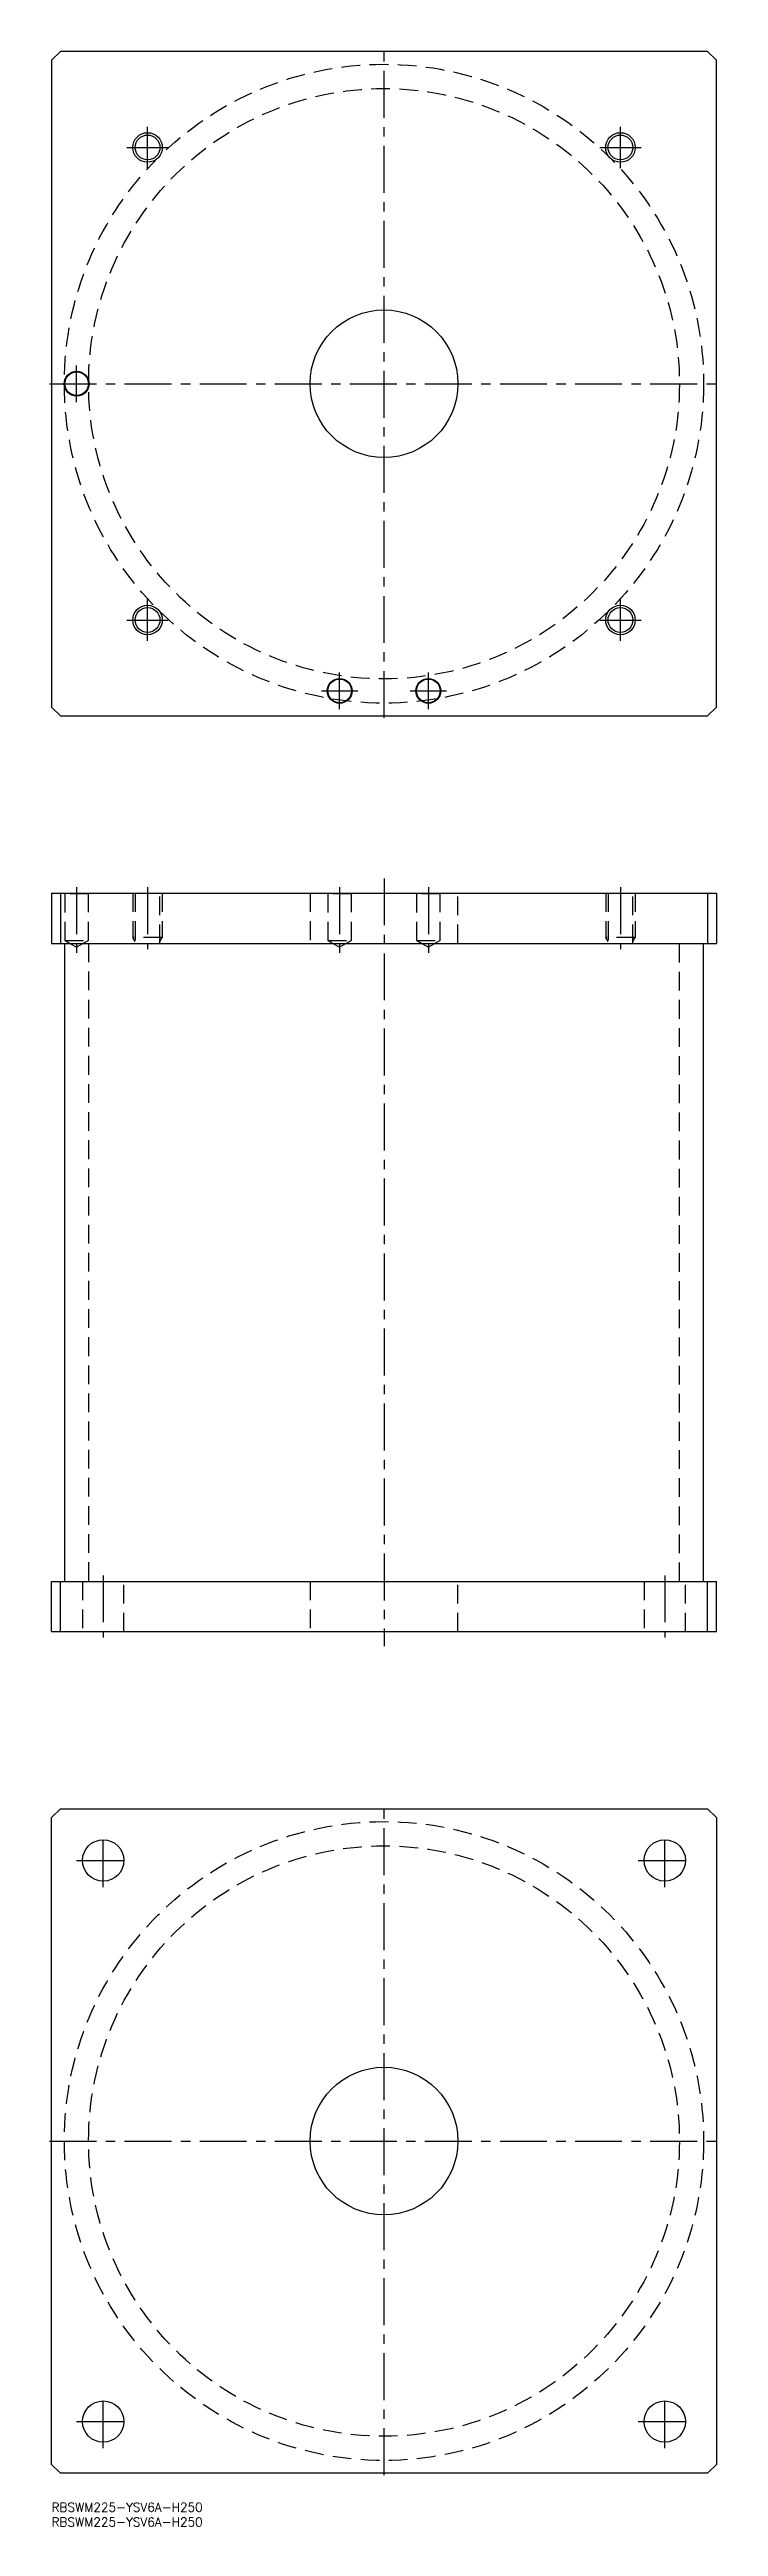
# Model space of a CAD drawing. Extents: x -1 to 226, y -8 to 831.
import ezdxf

# ---------------------------------------------------------------- set-up
doc = ezdxf.new("R2010")
doc.units = 0
doc.header["$LTSCALE"] = 0.5
doc.linetypes.add('CENTER', pattern=[50.8, 31.75, -6.35, 6.35, -6.35])
doc.linetypes.add('DASHED', pattern=[19.05, 12.7, -6.35])
for name, color, linetype in [('MSM_CENTER', 1, 'CENTER'), ('MSM_CONTINUOUS', 7, 'CONTINUOUS'), ('MSM_DASHED', 4, 'DASHED'), ('MSM_NARROW', 5, 'CONTINUOUS'), ('MSM_PART_NUMBER', 7, 'CONTINUOUS')]:
    doc.layers.add(name, color=color, linetype=linetype)
doc.styles.get("Standard").update_dxf_attribs({"font": 'txt.shx', "height": 3, "bigfont": 'bigfont.shx'})

# ---------------------------------------------------------------- blocks, each defined once
blk = doc.blocks.new('*U4')
at = {"layer": 'MSM_PART_NUMBER'}
blk.add_text('RBSWM225-YSV6A-H250', height=3, dxfattribs=at).set_placement((0, -3))
blk = doc.blocks.new('*U5')
at = {"layer": 'MSM_PART_NUMBER'}
blk.add_text('RBSWM225-YSV6A-H250', height=3, dxfattribs=at).set_placement((0, -8))

msp = doc.modelspace()

# ---------------------------------------------------------------- linework, layer by layer
at = {"layer": 'MSM_CENTER'}
for p, q in [((112.5, 604.35), (112.5, 830.65)), ((25.5, 797.5), (39.5, 797.5)), ((32.5, 790.5), (32.5, 804.5)), ((185.5, 797.5), (199.5, 797.5)), ((192.5, 790.5), (192.5, 804.5)), ((8.5, 711.3), (8.5, 723.7)), ((-0.65, 717.5), (225.65, 717.5)), ((25.5, 637.5), (39.5, 637.5)), ((32.5, 630.5), (32.5, 644.5)), ((185.5, 637.5), (199.5, 637.5)), ((192.5, 630.5), (192.5, 644.5)), ((91.3, 613.5), (103.7, 613.5)), ((97.5, 607.3), (97.5, 619.7)), ((121.3, 613.5), (133.7, 613.5)), ((127.5, 607.3), (127.5, 619.7)), ((8.5, 547), (8.5, 524.69)), ((32.5, 547), (32.5, 526)), ((97.5, 547), (97.5, 524.69)), ((112.5, 550), (112.5, 290)), ((127.5, 547), (127.5, 524.69)), ((192.5, 547), (192.5, 526)), ((17.5, 314), (17.5, 293)), ((207.5, 314), (207.5, 293)), ((112.5, 9.35), (112.5, 235.65)), ((17.5, 208.5), (17.5, 226.5)), ((207.5, 208.5), (207.5, 226.5)), ((8.5, 217.5), (26.5, 217.5)), ((198.5, 217.5), (216.5, 217.5)), ((-0.65, 122.5), (225.65, 122.5)), ((17.5, 18.5), (17.5, 36.5)), ((207.5, 18.5), (207.5, 36.5)), ((8.5, 27.5), (26.5, 27.5)), ((198.5, 27.5), (216.5, 27.5))]:
    msp.add_line(p, q, dxfattribs=at)
at = {"layer": 'MSM_CONTINUOUS'}
for p, q in [((3, 830), (0, 827)), ((0, 827), (0, 608)), ((222, 830), (3, 830)), ((225, 827), (222, 830)), ((225, 608), (225, 827)), ((0, 608), (3, 605)), ((3, 605), (222, 605)), ((222, 605), (225, 608)), ((0, 545), (225, 545)), ((0, 545), (0, 528)), ((3, 545), (3, 528)), ((222, 545), (222, 528)), ((225, 545), (225, 528)), ((0, 528), (225, 528)), ((4.35, 528), (4.35, 312)), ((220.65, 312), (220.65, 528)), ((0, 312), (225, 312)), ((0, 295), (0, 312)), ((3, 295), (3, 312)), ((222, 295), (222, 312)), ((225, 295), (225, 312)), ((0, 295), (225, 295)), ((0, 232), (3, 235)), ((3, 235), (222, 235)), ((222, 235), (225, 232)), ((0, 13), (0, 232)), ((225, 232), (225, 13)), ((3, 10), (0, 13)), ((222, 10), (3, 10)), ((225, 13), (222, 10))]:
    msp.add_line(p, q, dxfattribs=at)
for centre, radius in [((32.5, 797.5), 4.19), ((192.5, 797.5), 4.19), ((112.5, 717.5), 25), ((8.5, 717.5), 4.2), ((8.5, 717.5), 4), ((32.5, 637.5), 4.19), ((192.5, 637.5), 4.19), ((97.5, 613.5), 4.2), ((97.5, 613.5), 4), ((127.5, 613.5), 4.2), ((127.5, 613.5), 4), ((17.5, 217.5), 7), ((207.5, 217.5), 7), ((112.5, 122.5), 25), ((17.5, 27.5), 7), ((207.5, 27.5), 7)]:
    msp.add_circle(centre, radius, dxfattribs=at)
at = {"layer": 'MSM_DASHED'}
for p, q in [((4.3, 545), (4.5, 544.8)), ((12.5, 544.8), (4.5, 544.8)), ((4.5, 544.8), (4.5, 529)), ((12.5, 544.8), (12.7, 545)), ((12.5, 529), (12.5, 544.8)), ((27.5, 545), (27.5, 530)), ((28.31, 545), (28.31, 528)), ((36.69, 528), (36.69, 545)), ((37.5, 545), (37.5, 530)), ((87.5, 545), (87.5, 528)), ((93.3, 545), (93.5, 544.8)), ((101.5, 544.8), (93.5, 544.8)), ((93.5, 544.8), (93.5, 529)), ((101.5, 544.8), (101.7, 545)), ((101.5, 529), (101.5, 544.8)), ((123.3, 545), (123.5, 544.8)), ((123.5, 544.8), (123.5, 529)), ((131.5, 544.8), (123.5, 544.8)), ((131.5, 544.8), (131.7, 545)), ((131.5, 529), (131.5, 544.8)), ((137.5, 528), (137.5, 545)), ((187.5, 545), (187.5, 530)), ((188.31, 545), (188.31, 528)), ((196.69, 528), (196.69, 545)), ((197.5, 545), (197.5, 530)), ((4.5, 529), (8.5, 526.69)), ((4.5, 529), (12.5, 529)), ((12.5, 529), (8.5, 526.69)), ((37.5, 530), (27.5, 530)), ((28.31, 528.59), (27.5, 530)), ((36.69, 528.59), (37.5, 530)), ((93.5, 529), (97.5, 526.69)), ((93.5, 529), (101.5, 529)), ((101.5, 529), (97.5, 526.69)), ((123.5, 529), (127.5, 526.69)), ((123.5, 529), (131.5, 529)), ((131.5, 529), (127.5, 526.69)), ((197.5, 530), (187.5, 530)), ((188.31, 528.59), (187.5, 530)), ((196.69, 528.59), (197.5, 530)), ((12.55, 528), (12.55, 312)), ((212.45, 312), (212.45, 528)), ((10.5, 312), (10.5, 295)), ((24.5, 295), (24.5, 312)), ((87.5, 312), (87.5, 295)), ((137.5, 295), (137.5, 312)), ((200.5, 312), (200.5, 295)), ((214.5, 295), (214.5, 312))]:
    msp.add_line(p, q, dxfattribs=at)
for centre, radius in [((112.5, 717.5), 108.15), ((112.5, 717.5), 99.95), ((112.5, 122.5), 108.15), ((112.5, 122.5), 99.95)]:
    msp.add_circle(centre, radius, dxfattribs=at)
at = {"layer": 'MSM_NARROW'}
for centre in [(32.5, 797.5), (192.5, 797.5), (32.5, 637.5), (192.5, 637.5)]:
    msp.add_circle(centre, 5, dxfattribs=at)

# ---------------------------------------------------------------- block references
at = {"layer": 'MSM_CONTINUOUS'}
for name in ['*U4', '*U5']:
    msp.add_blockref(name, (0, 0), dxfattribs=at)

doc.saveas('drawing.dxf')
